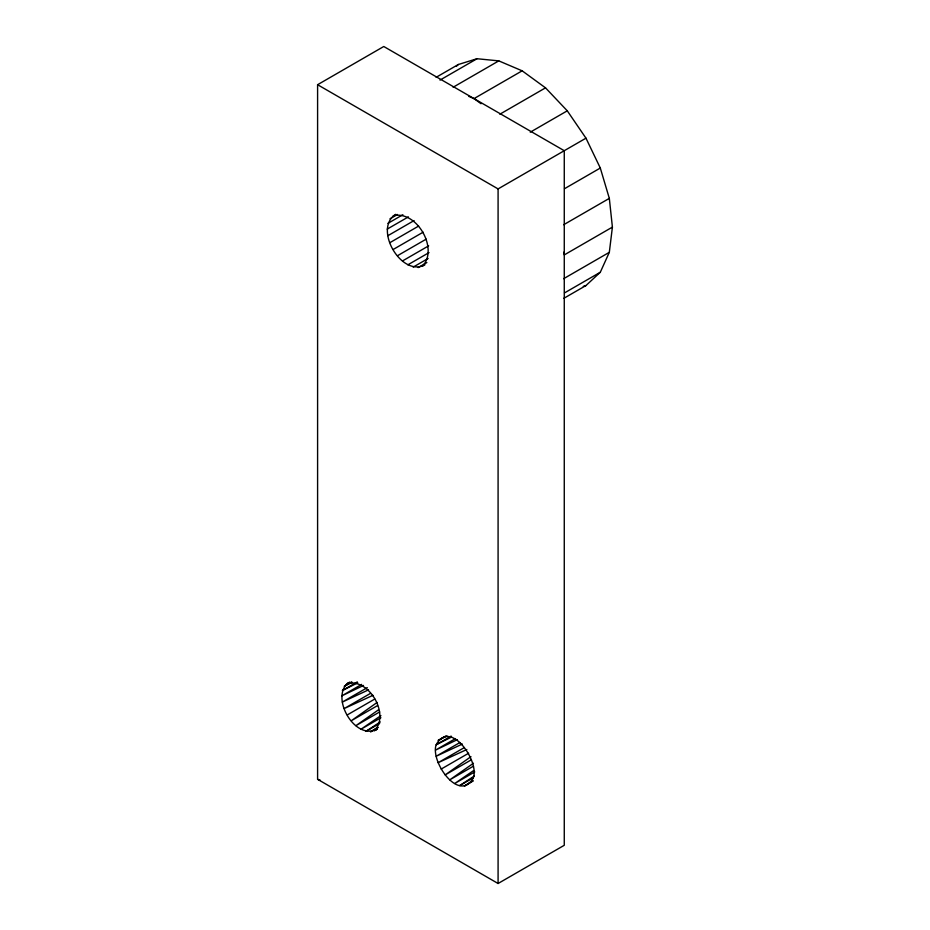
<?xml version="1.0" encoding="UTF-8"?>
<svg xmlns="http://www.w3.org/2000/svg" width="930" height="930" viewBox="0 0 930 930"><rect width="100%" height="100%" fill="white"/><g stroke="black" fill="none" stroke-linecap="round" stroke-linejoin="round"><path stroke-width="1.4" d="M424.917 264.841C401.342 277.535 372.965 228.385 395.75 214.319M473.37 777.724C479.52 760.984 450.143 718.75 436.182 744.744C430.032 761.484 459.397 803.706 473.37 777.724L459.757 785.583L474.149 776.097M563.754 298.367L585.97 285.545L600.303 272.246L609.324 252.321L612.405 227.118L609.324 198.381L600.303 168.039L585.97 138.175L567.277 110.821L545.515 87.85L522.16 70.82L498.794 60.88L477.032 58.73L458.339 64.496L436.124 77.318M456.293 66.39L458.339 64.496M422.429 266.282C438.995 248.822 416.663 210.133 393.262 215.748M347.309 683.469C330.859 698.976 355.365 740.768 377.034 729.178L374.534 730.62C389.996 714.333 369.152 678.226 347.309 683.469L349.831 682.05M377.103 702.464L351.296 720.738L377.51 705.603M470.964 756.648L445.145 774.923L471.371 759.787M378.417 709.892L355.934 725.644L379.661 711.95M473.451 763.251L449.795 779.828L473.51 766.134M380.928 715.6L360.921 729.271L380.893 717.739M473.603 770.586L454.77 783.467L474.753 771.923M380.3 721.913L365.897 731.399L379.638 723.47M377.789 727.307L370.547 731.852L378.033 727.527M472.847 780.735L464.396 786.048L473.138 780.991M374.534 730.62L376.999 729.155M317.595 84.711L383.776 46.5L564.266 150.707L564.266 845.289L498.085 883.5L317.595 779.294L317.595 84.711L498.085 188.918L585.97 138.175M440.006 80.096L477.032 58.73M453.131 87.246L498.794 60.88M468.836 96.395L474.021 98.603L522.16 70.82M499.852 114.216L545.515 87.85M530.251 132.2L567.277 110.821M389.984 218.794L397.459 214.481M387.926 223.351L402.864 214.714M387.217 229.106L408.398 216.876M387.926 235.674L414.083 220.573M389.984 242.614L418.628 226.071M393.262 249.438L423.15 232.175M397.529 255.692L426.184 239.15M402.504 260.946L428.66 245.834M407.84 264.829L429.021 252.611M413.187 267.108L428.137 258.47M418.163 267.596L426.882 262.562M564.522 188.697L600.303 168.039M563.661 224.734L609.324 198.381M612.405 227.118L564.266 254.913L563.964 252.03M563.661 278.686L609.324 252.321M564.522 292.904L600.303 272.246M351.738 681.981L344.24 686.305L351.807 682.306M357.306 681.899L342.321 690.56L357.736 682.829M361.642 684.399L341.67 695.931L363.514 685.445M367.292 687.642L342.321 702.069L368.513 689.862M370.466 693.396L344.24 708.532L372.988 695.315M347.309 714.903L374.778 699.046M445.586 736.165L438.1 740.489L446.923 735.828M451.155 736.095L436.182 744.744L451.596 737.013M455.502 738.583L435.519 750.115L457.374 739.629M459.897 742.547L436.182 756.253L462.373 744.047M464.326 747.581L438.1 762.716L466.837 749.51M441.157 769.087L468.627 753.23M583.296 286.37L585.97 285.545M317.595 779.294L320.327 780.27M474.021 98.603L481.031 103.718M498.085 188.918L498.085 883.5"/></g></svg>
